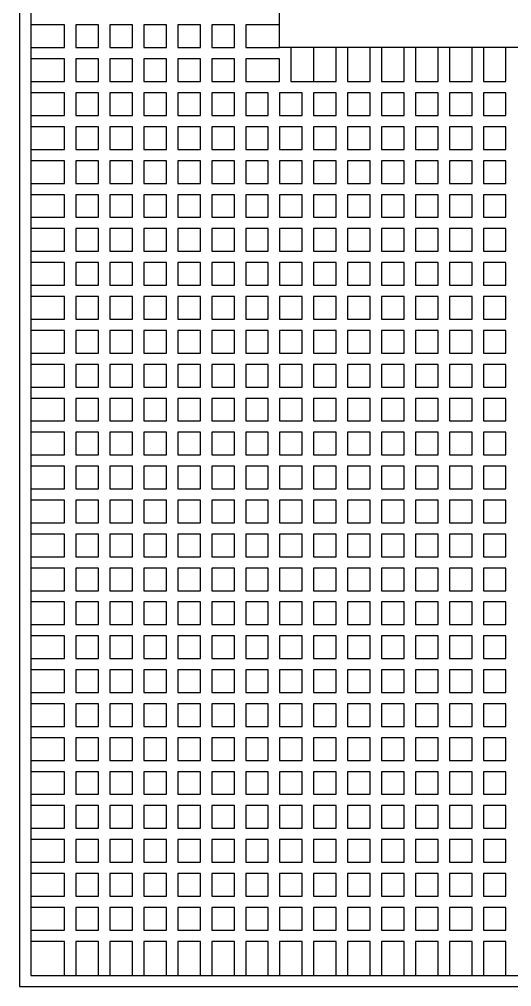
# Model space of a CAD drawing. Header units: millimetres. Extents: x 818 to 1306, y 1648 to 2013.
# Drawn here: x 956.14504 to 956.16679, y 1841.34772 to 1841.39047 of the extents above; entities that cross this region are included whole.
import ezdxf

# ---------------------------------------------------------------- set-up
doc = ezdxf.new("R2010")
doc.units = ezdxf.units.MM
for name, color, linetype in [('113_000', 3, 'Continuous'), ('114_000', 3, 'Continuous'), ('192_000', 3, 'Continuous')]:
    doc.layers.add(name, color=color, linetype=linetype)
doc.layers.add('尺寸线 DIM', color=3, linetype='Continuous', lineweight=15)

# ---------------------------------------------------------------- blocks, each defined once
blk = doc.blocks.new('NV3006A1N_PAD')
at = {"layer": '113_000'}
blk.add_lwpolyline([(-4.9405, 0.2965), (-4.9405, 0.237), (-5.0595, 0.237), (-5.0595, 0.248), (-5.02, 0.248), (-5.02, 0.2765), (-5.0485, 0.2765), (-5.0485, 0.248), (-5.0595, 0.248), (-5.0595, 0.2965), (-5.0485, 0.2965), (-5.0485, 0.278), (-5.0185, 0.278), (-5.0185, 0.248), (-4.9815, 0.248), (-4.9815, 0.278), (-4.9515, 0.278), (-4.9515, 0.2965), (-4.9405, 0.2965)], dxfattribs=at)
at = {"layer": '114_000'}
for points in [[(-4.9515, 0.278), (-4.9515, 0.279), (-4.95, 0.279), (-4.95, 0.278), (-4.9515, 0.278)], [(-4.9495, 0.278), (-4.9495, 0.279), (-4.9485, 0.279), (-4.9485, 0.278), (-4.9495, 0.278)], [(-4.948, 0.278), (-4.948, 0.279), (-4.947, 0.279), (-4.947, 0.278), (-4.948, 0.278)], [(-4.9465, 0.278), (-4.9465, 0.279), (-4.9455, 0.279), (-4.9455, 0.278), (-4.9465, 0.278)], [(-4.945, 0.278), (-4.945, 0.279), (-4.944, 0.279), (-4.944, 0.278), (-4.945, 0.278)], [(-4.9435, 0.278), (-4.9435, 0.279), (-4.9425, 0.279), (-4.9425, 0.278), (-4.9435, 0.278)], [(-4.942, 0.278), (-4.942, 0.279), (-4.9405, 0.279), (-4.9405, 0.278), (-4.942, 0.278)], [(-4.9615, 0.2765), (-4.9615, 0.278), (-4.9605, 0.278), (-4.9605, 0.2765), (-4.9615, 0.2765)], [(-4.96, 0.2765), (-4.96, 0.278), (-4.959, 0.278), (-4.959, 0.2765), (-4.96, 0.2765)], [(-4.9585, 0.2765), (-4.9585, 0.278), (-4.9575, 0.278), (-4.9575, 0.2765), (-4.9585, 0.2765)], [(-4.957, 0.2765), (-4.957, 0.278), (-4.956, 0.278), (-4.956, 0.2765), (-4.957, 0.2765)], [(-4.9555, 0.2765), (-4.9555, 0.278), (-4.9545, 0.278), (-4.9545, 0.2765), (-4.9555, 0.2765)], [(-4.954, 0.2765), (-4.954, 0.278), (-4.952, 0.278), (-4.952, 0.2765), (-4.954, 0.2765)], [(-4.954, 0.2765), (-4.954, 0.278), (-4.953, 0.278), (-4.953, 0.2765), (-4.954, 0.2765)], [(-4.9515, 0.2765), (-4.9515, 0.2775), (-4.95, 0.2775), (-4.95, 0.2765), (-4.9515, 0.2765)], [(-4.9495, 0.2765), (-4.9495, 0.2775), (-4.9485, 0.2775), (-4.9485, 0.2765), (-4.9495, 0.2765)], [(-4.948, 0.2765), (-4.948, 0.2775), (-4.947, 0.2775), (-4.947, 0.2765), (-4.948, 0.2765)], [(-4.9465, 0.2765), (-4.9465, 0.2775), (-4.9455, 0.2775), (-4.9455, 0.2765), (-4.9465, 0.2765)], [(-4.945, 0.2765), (-4.945, 0.2775), (-4.944, 0.2775), (-4.944, 0.2765), (-4.945, 0.2765)], [(-4.9435, 0.2765), (-4.9435, 0.2775), (-4.9425, 0.2775), (-4.9425, 0.2765), (-4.9435, 0.2765)], [(-4.942, 0.2765), (-4.942, 0.2775), (-4.9405, 0.2775), (-4.9405, 0.2765), (-4.942, 0.2765)], [(-4.9615, 0.275), (-4.9615, 0.276), (-4.9605, 0.276), (-4.9605, 0.275), (-4.9615, 0.275)], [(-4.96, 0.275), (-4.96, 0.276), (-4.959, 0.276), (-4.959, 0.275), (-4.96, 0.275)], [(-4.9585, 0.275), (-4.9585, 0.276), (-4.9575, 0.276), (-4.9575, 0.275), (-4.9585, 0.275)], [(-4.957, 0.275), (-4.957, 0.276), (-4.956, 0.276), (-4.956, 0.275), (-4.957, 0.275)], [(-4.9555, 0.275), (-4.9555, 0.276), (-4.9545, 0.276), (-4.9545, 0.275), (-4.9555, 0.275)], [(-4.954, 0.275), (-4.954, 0.276), (-4.953, 0.276), (-4.953, 0.275), (-4.954, 0.275)], [(-4.9525, 0.275), (-4.9525, 0.276), (-4.9515, 0.276), (-4.9515, 0.275), (-4.9525, 0.275)], [(-4.951, 0.275), (-4.951, 0.276), (-4.95, 0.276), (-4.95, 0.275), (-4.951, 0.275)], [(-4.9495, 0.275), (-4.9495, 0.276), (-4.9485, 0.276), (-4.9485, 0.275), (-4.9495, 0.275)], [(-4.948, 0.275), (-4.948, 0.276), (-4.947, 0.276), (-4.947, 0.275), (-4.948, 0.275)], [(-4.9465, 0.275), (-4.9465, 0.276), (-4.9455, 0.276), (-4.9455, 0.275), (-4.9465, 0.275)], [(-4.945, 0.275), (-4.945, 0.276), (-4.944, 0.276), (-4.944, 0.275), (-4.945, 0.275)], [(-4.9435, 0.275), (-4.9435, 0.276), (-4.9425, 0.276), (-4.9425, 0.275), (-4.9435, 0.275)], [(-4.942, 0.275), (-4.942, 0.276), (-4.9405, 0.276), (-4.9405, 0.275), (-4.942, 0.275)], [(-4.9615, 0.2735), (-4.9615, 0.2745), (-4.9605, 0.2745), (-4.9605, 0.2735), (-4.9615, 0.2735)], [(-4.96, 0.2735), (-4.96, 0.2745), (-4.959, 0.2745), (-4.959, 0.2735), (-4.96, 0.2735)], [(-4.9585, 0.2735), (-4.9585, 0.2745), (-4.9575, 0.2745), (-4.9575, 0.2735), (-4.9585, 0.2735)], [(-4.957, 0.2735), (-4.957, 0.2745), (-4.956, 0.2745), (-4.956, 0.2735), (-4.957, 0.2735)], [(-4.9555, 0.2735), (-4.9555, 0.2745), (-4.9545, 0.2745), (-4.9545, 0.2735), (-4.9555, 0.2735)], [(-4.954, 0.2735), (-4.954, 0.2745), (-4.953, 0.2745), (-4.953, 0.2735), (-4.954, 0.2735)], [(-4.9525, 0.2735), (-4.9525, 0.2745), (-4.9515, 0.2745), (-4.9515, 0.2735), (-4.9525, 0.2735)], [(-4.951, 0.2735), (-4.951, 0.2745), (-4.95, 0.2745), (-4.95, 0.2735), (-4.951, 0.2735)], [(-4.9495, 0.2735), (-4.9495, 0.2745), (-4.9485, 0.2745), (-4.9485, 0.2735), (-4.9495, 0.2735)], [(-4.948, 0.2735), (-4.948, 0.2745), (-4.947, 0.2745), (-4.947, 0.2735), (-4.948, 0.2735)], [(-4.9465, 0.2735), (-4.9465, 0.2745), (-4.9455, 0.2745), (-4.9455, 0.2735), (-4.9465, 0.2735)], [(-4.945, 0.2735), (-4.945, 0.2745), (-4.944, 0.2745), (-4.944, 0.2735), (-4.945, 0.2735)], [(-4.9435, 0.2735), (-4.9435, 0.2745), (-4.9425, 0.2745), (-4.9425, 0.2735), (-4.9435, 0.2735)], [(-4.942, 0.2735), (-4.942, 0.2745), (-4.9405, 0.2745), (-4.9405, 0.2735), (-4.942, 0.2735)], [(-4.9615, 0.272), (-4.9615, 0.273), (-4.9605, 0.273), (-4.9605, 0.272), (-4.9615, 0.272)], [(-4.96, 0.272), (-4.96, 0.273), (-4.959, 0.273), (-4.959, 0.272), (-4.96, 0.272)], [(-4.9585, 0.272), (-4.9585, 0.273), (-4.9575, 0.273), (-4.9575, 0.272), (-4.9585, 0.272)], [(-4.957, 0.272), (-4.957, 0.273), (-4.956, 0.273), (-4.956, 0.272), (-4.957, 0.272)], [(-4.9555, 0.272), (-4.9555, 0.273), (-4.9545, 0.273), (-4.9545, 0.272), (-4.9555, 0.272)], [(-4.954, 0.272), (-4.954, 0.273), (-4.953, 0.273), (-4.953, 0.272), (-4.954, 0.272)], [(-4.9525, 0.272), (-4.9525, 0.273), (-4.9515, 0.273), (-4.9515, 0.272), (-4.9525, 0.272)], [(-4.951, 0.272), (-4.951, 0.273), (-4.95, 0.273), (-4.95, 0.272), (-4.951, 0.272)], [(-4.9495, 0.272), (-4.9495, 0.273), (-4.9485, 0.273), (-4.9485, 0.272), (-4.9495, 0.272)], [(-4.948, 0.272), (-4.948, 0.273), (-4.947, 0.273), (-4.947, 0.272), (-4.948, 0.272)], [(-4.9465, 0.272), (-4.9465, 0.273), (-4.9455, 0.273), (-4.9455, 0.272), (-4.9465, 0.272)], [(-4.945, 0.272), (-4.945, 0.273), (-4.944, 0.273), (-4.944, 0.272), (-4.945, 0.272)], [(-4.9435, 0.272), (-4.9435, 0.273), (-4.9425, 0.273), (-4.9425, 0.272), (-4.9435, 0.272)], [(-4.942, 0.272), (-4.942, 0.273), (-4.9405, 0.273), (-4.9405, 0.272), (-4.942, 0.272)], [(-4.9615, 0.2705), (-4.9615, 0.2715), (-4.9605, 0.2715), (-4.9605, 0.2705), (-4.9615, 0.2705)], [(-4.96, 0.2705), (-4.96, 0.2715), (-4.959, 0.2715), (-4.959, 0.2705), (-4.96, 0.2705)], [(-4.9585, 0.2705), (-4.9585, 0.2715), (-4.9575, 0.2715), (-4.9575, 0.2705), (-4.9585, 0.2705)], [(-4.957, 0.2705), (-4.957, 0.2715), (-4.956, 0.2715), (-4.956, 0.2705), (-4.957, 0.2705)], [(-4.9555, 0.2705), (-4.9555, 0.2715), (-4.9545, 0.2715), (-4.9545, 0.2705), (-4.9555, 0.2705)], [(-4.954, 0.2705), (-4.954, 0.2715), (-4.953, 0.2715), (-4.953, 0.2705), (-4.954, 0.2705)], [(-4.9525, 0.2705), (-4.9525, 0.2715), (-4.9515, 0.2715), (-4.9515, 0.2705), (-4.9525, 0.2705)], [(-4.951, 0.2705), (-4.951, 0.2715), (-4.95, 0.2715), (-4.95, 0.2705), (-4.951, 0.2705)], [(-4.9495, 0.2705), (-4.9495, 0.2715), (-4.9485, 0.2715), (-4.9485, 0.2705), (-4.9495, 0.2705)], [(-4.948, 0.2705), (-4.948, 0.2715), (-4.947, 0.2715), (-4.947, 0.2705), (-4.948, 0.2705)], [(-4.9465, 0.2705), (-4.9465, 0.2715), (-4.9455, 0.2715), (-4.9455, 0.2705), (-4.9465, 0.2705)], [(-4.945, 0.2705), (-4.945, 0.2715), (-4.944, 0.2715), (-4.944, 0.2705), (-4.945, 0.2705)], [(-4.9435, 0.2705), (-4.9435, 0.2715), (-4.9425, 0.2715), (-4.9425, 0.2705), (-4.9435, 0.2705)], [(-4.942, 0.2705), (-4.942, 0.2715), (-4.9405, 0.2715), (-4.9405, 0.2705), (-4.942, 0.2705)], [(-4.9615, 0.269), (-4.9615, 0.27), (-4.9605, 0.27), (-4.9605, 0.269), (-4.9615, 0.269)], [(-4.96, 0.269), (-4.96, 0.27), (-4.959, 0.27), (-4.959, 0.269), (-4.96, 0.269)], [(-4.9585, 0.269), (-4.9585, 0.27), (-4.9575, 0.27), (-4.9575, 0.269), (-4.9585, 0.269)], [(-4.957, 0.269), (-4.957, 0.27), (-4.956, 0.27), (-4.956, 0.269), (-4.957, 0.269)], [(-4.9555, 0.269), (-4.9555, 0.27), (-4.9545, 0.27), (-4.9545, 0.269), (-4.9555, 0.269)], [(-4.954, 0.269), (-4.954, 0.27), (-4.953, 0.27), (-4.953, 0.269), (-4.954, 0.269)], [(-4.9525, 0.269), (-4.9525, 0.27), (-4.9515, 0.27), (-4.9515, 0.269), (-4.9525, 0.269)], [(-4.951, 0.269), (-4.951, 0.27), (-4.95, 0.27), (-4.95, 0.269), (-4.951, 0.269)], [(-4.9495, 0.269), (-4.9495, 0.27), (-4.9485, 0.27), (-4.9485, 0.269), (-4.9495, 0.269)], [(-4.948, 0.269), (-4.948, 0.27), (-4.947, 0.27), (-4.947, 0.269), (-4.948, 0.269)], [(-4.9465, 0.269), (-4.9465, 0.27), (-4.9455, 0.27), (-4.9455, 0.269), (-4.9465, 0.269)], [(-4.945, 0.269), (-4.945, 0.27), (-4.944, 0.27), (-4.944, 0.269), (-4.945, 0.269)], [(-4.9435, 0.269), (-4.9435, 0.27), (-4.9425, 0.27), (-4.9425, 0.269), (-4.9435, 0.269)], [(-4.942, 0.269), (-4.942, 0.27), (-4.9405, 0.27), (-4.9405, 0.269), (-4.942, 0.269)], [(-4.9615, 0.2675), (-4.9615, 0.2685), (-4.9605, 0.2685), (-4.9605, 0.2675), (-4.9615, 0.2675)], [(-4.96, 0.2675), (-4.96, 0.2685), (-4.959, 0.2685), (-4.959, 0.2675), (-4.96, 0.2675)], [(-4.9585, 0.2675), (-4.9585, 0.2685), (-4.9575, 0.2685), (-4.9575, 0.2675), (-4.9585, 0.2675)], [(-4.957, 0.2675), (-4.957, 0.2685), (-4.956, 0.2685), (-4.956, 0.2675), (-4.957, 0.2675)], [(-4.9555, 0.2675), (-4.9555, 0.2685), (-4.9545, 0.2685), (-4.9545, 0.2675), (-4.9555, 0.2675)], [(-4.954, 0.2675), (-4.954, 0.2685), (-4.953, 0.2685), (-4.953, 0.2675), (-4.954, 0.2675)], [(-4.9525, 0.2675), (-4.9525, 0.2685), (-4.9515, 0.2685), (-4.9515, 0.2675), (-4.9525, 0.2675)], [(-4.951, 0.2675), (-4.951, 0.2685), (-4.95, 0.2685), (-4.95, 0.2675), (-4.951, 0.2675)], [(-4.9495, 0.2675), (-4.9495, 0.2685), (-4.9485, 0.2685), (-4.9485, 0.2675), (-4.9495, 0.2675)], [(-4.948, 0.2675), (-4.948, 0.2685), (-4.947, 0.2685), (-4.947, 0.2675), (-4.948, 0.2675)], [(-4.9465, 0.2675), (-4.9465, 0.2685), (-4.9455, 0.2685), (-4.9455, 0.2675), (-4.9465, 0.2675)], [(-4.945, 0.2675), (-4.945, 0.2685), (-4.944, 0.2685), (-4.944, 0.2675), (-4.945, 0.2675)], [(-4.9435, 0.2675), (-4.9435, 0.2685), (-4.9425, 0.2685), (-4.9425, 0.2675), (-4.9435, 0.2675)], [(-4.942, 0.2675), (-4.942, 0.2685), (-4.9405, 0.2685), (-4.9405, 0.2675), (-4.942, 0.2675)], [(-4.9615, 0.266), (-4.9615, 0.267), (-4.9605, 0.267), (-4.9605, 0.266), (-4.9615, 0.266)], [(-4.96, 0.266), (-4.96, 0.267), (-4.959, 0.267), (-4.959, 0.266), (-4.96, 0.266)], [(-4.9585, 0.266), (-4.9585, 0.267), (-4.9575, 0.267), (-4.9575, 0.266), (-4.9585, 0.266)], [(-4.957, 0.266), (-4.957, 0.267), (-4.956, 0.267), (-4.956, 0.266), (-4.957, 0.266)], [(-4.9555, 0.266), (-4.9555, 0.267), (-4.9545, 0.267), (-4.9545, 0.266), (-4.9555, 0.266)], [(-4.954, 0.266), (-4.954, 0.267), (-4.953, 0.267), (-4.953, 0.266), (-4.954, 0.266)], [(-4.9525, 0.266), (-4.9525, 0.267), (-4.9515, 0.267), (-4.9515, 0.266), (-4.9525, 0.266)], [(-4.951, 0.266), (-4.951, 0.267), (-4.95, 0.267), (-4.95, 0.266), (-4.951, 0.266)], [(-4.9495, 0.266), (-4.9495, 0.267), (-4.9485, 0.267), (-4.9485, 0.266), (-4.9495, 0.266)], [(-4.948, 0.266), (-4.948, 0.267), (-4.947, 0.267), (-4.947, 0.266), (-4.948, 0.266)], [(-4.9465, 0.266), (-4.9465, 0.267), (-4.9455, 0.267), (-4.9455, 0.266), (-4.9465, 0.266)], [(-4.945, 0.266), (-4.945, 0.267), (-4.944, 0.267), (-4.944, 0.266), (-4.945, 0.266)], [(-4.9435, 0.266), (-4.9435, 0.267), (-4.9425, 0.267), (-4.9425, 0.266), (-4.9435, 0.266)], [(-4.942, 0.266), (-4.942, 0.267), (-4.9405, 0.267), (-4.9405, 0.266), (-4.942, 0.266)], [(-4.9615, 0.2645), (-4.9615, 0.2655), (-4.9605, 0.2655), (-4.9605, 0.2645), (-4.9615, 0.2645)], [(-4.96, 0.2645), (-4.96, 0.2655), (-4.959, 0.2655), (-4.959, 0.2645), (-4.96, 0.2645)], [(-4.9585, 0.2645), (-4.9585, 0.2655), (-4.9575, 0.2655), (-4.9575, 0.2645), (-4.9585, 0.2645)], [(-4.957, 0.2645), (-4.957, 0.2655), (-4.956, 0.2655), (-4.956, 0.2645), (-4.957, 0.2645)], [(-4.9555, 0.2645), (-4.9555, 0.2655), (-4.9545, 0.2655), (-4.9545, 0.2645), (-4.9555, 0.2645)], [(-4.954, 0.2645), (-4.954, 0.2655), (-4.953, 0.2655), (-4.953, 0.2645), (-4.954, 0.2645)], [(-4.9525, 0.2645), (-4.9525, 0.2655), (-4.9515, 0.2655), (-4.9515, 0.2645), (-4.9525, 0.2645)], [(-4.951, 0.2645), (-4.951, 0.2655), (-4.95, 0.2655), (-4.95, 0.2645), (-4.951, 0.2645)], [(-4.9495, 0.2645), (-4.9495, 0.2655), (-4.9485, 0.2655), (-4.9485, 0.2645), (-4.9495, 0.2645)], [(-4.948, 0.2645), (-4.948, 0.2655), (-4.947, 0.2655), (-4.947, 0.2645), (-4.948, 0.2645)], [(-4.9465, 0.2645), (-4.9465, 0.2655), (-4.9455, 0.2655), (-4.9455, 0.2645), (-4.9465, 0.2645)], [(-4.945, 0.2645), (-4.945, 0.2655), (-4.944, 0.2655), (-4.944, 0.2645), (-4.945, 0.2645)], [(-4.9435, 0.2645), (-4.9435, 0.2655), (-4.9425, 0.2655), (-4.9425, 0.2645), (-4.9435, 0.2645)], [(-4.942, 0.2645), (-4.942, 0.2655), (-4.9405, 0.2655), (-4.9405, 0.2645), (-4.942, 0.2645)], [(-4.9615, 0.263), (-4.9615, 0.264), (-4.9605, 0.264), (-4.9605, 0.263), (-4.9615, 0.263)], [(-4.96, 0.263), (-4.96, 0.264), (-4.959, 0.264), (-4.959, 0.263), (-4.96, 0.263)], [(-4.9585, 0.263), (-4.9585, 0.264), (-4.9575, 0.264), (-4.9575, 0.263), (-4.9585, 0.263)], [(-4.957, 0.263), (-4.957, 0.264), (-4.956, 0.264), (-4.956, 0.263), (-4.957, 0.263)], [(-4.9555, 0.263), (-4.9555, 0.264), (-4.9545, 0.264), (-4.9545, 0.263), (-4.9555, 0.263)], [(-4.954, 0.263), (-4.954, 0.264), (-4.953, 0.264), (-4.953, 0.263), (-4.954, 0.263)], [(-4.9525, 0.263), (-4.9525, 0.264), (-4.9515, 0.264), (-4.9515, 0.263), (-4.9525, 0.263)], [(-4.951, 0.263), (-4.951, 0.264), (-4.95, 0.264), (-4.95, 0.263), (-4.951, 0.263)], [(-4.9495, 0.263), (-4.9495, 0.264), (-4.9485, 0.264), (-4.9485, 0.263), (-4.9495, 0.263)], [(-4.948, 0.263), (-4.948, 0.264), (-4.947, 0.264), (-4.947, 0.263), (-4.948, 0.263)], [(-4.9465, 0.263), (-4.9465, 0.264), (-4.9455, 0.264), (-4.9455, 0.263), (-4.9465, 0.263)], [(-4.945, 0.263), (-4.945, 0.264), (-4.944, 0.264), (-4.944, 0.263), (-4.945, 0.263)], [(-4.9435, 0.263), (-4.9435, 0.264), (-4.9425, 0.264), (-4.9425, 0.263), (-4.9435, 0.263)], [(-4.942, 0.263), (-4.942, 0.264), (-4.9405, 0.264), (-4.9405, 0.263), (-4.942, 0.263)], [(-4.9615, 0.2615), (-4.9615, 0.2625), (-4.9605, 0.2625), (-4.9605, 0.2615), (-4.9615, 0.2615)], [(-4.96, 0.2615), (-4.96, 0.2625), (-4.959, 0.2625), (-4.959, 0.2615), (-4.96, 0.2615)], [(-4.9585, 0.2615), (-4.9585, 0.2625), (-4.9575, 0.2625), (-4.9575, 0.2615), (-4.9585, 0.2615)], [(-4.957, 0.2615), (-4.957, 0.2625), (-4.956, 0.2625), (-4.956, 0.2615), (-4.957, 0.2615)], [(-4.9555, 0.2615), (-4.9555, 0.2625), (-4.9545, 0.2625), (-4.9545, 0.2615), (-4.9555, 0.2615)], [(-4.954, 0.2615), (-4.954, 0.2625), (-4.953, 0.2625), (-4.953, 0.2615), (-4.954, 0.2615)], [(-4.9525, 0.2615), (-4.9525, 0.2625), (-4.9515, 0.2625), (-4.9515, 0.2615), (-4.9525, 0.2615)], [(-4.951, 0.2615), (-4.951, 0.2625), (-4.95, 0.2625), (-4.95, 0.2615), (-4.951, 0.2615)], [(-4.9495, 0.2615), (-4.9495, 0.2625), (-4.9485, 0.2625), (-4.9485, 0.2615), (-4.9495, 0.2615)], [(-4.948, 0.2615), (-4.948, 0.2625), (-4.947, 0.2625), (-4.947, 0.2615), (-4.948, 0.2615)], [(-4.9465, 0.2615), (-4.9465, 0.2625), (-4.9455, 0.2625), (-4.9455, 0.2615), (-4.9465, 0.2615)], [(-4.945, 0.2615), (-4.945, 0.2625), (-4.944, 0.2625), (-4.944, 0.2615), (-4.945, 0.2615)], [(-4.9435, 0.2615), (-4.9435, 0.2625), (-4.9425, 0.2625), (-4.9425, 0.2615), (-4.9435, 0.2615)], [(-4.942, 0.2615), (-4.942, 0.2625), (-4.9405, 0.2625), (-4.9405, 0.2615), (-4.942, 0.2615)], [(-4.9615, 0.26), (-4.9615, 0.261), (-4.9605, 0.261), (-4.9605, 0.26), (-4.9615, 0.26)], [(-4.96, 0.26), (-4.96, 0.261), (-4.959, 0.261), (-4.959, 0.26), (-4.96, 0.26)], [(-4.9585, 0.26), (-4.9585, 0.261), (-4.9575, 0.261), (-4.9575, 0.26), (-4.9585, 0.26)], [(-4.957, 0.26), (-4.957, 0.261), (-4.956, 0.261), (-4.956, 0.26), (-4.957, 0.26)], [(-4.9555, 0.26), (-4.9555, 0.261), (-4.9545, 0.261), (-4.9545, 0.26), (-4.9555, 0.26)], [(-4.954, 0.26), (-4.954, 0.261), (-4.953, 0.261), (-4.953, 0.26), (-4.954, 0.26)], [(-4.9525, 0.26), (-4.9525, 0.261), (-4.9515, 0.261), (-4.9515, 0.26), (-4.9525, 0.26)], [(-4.951, 0.26), (-4.951, 0.261), (-4.95, 0.261), (-4.95, 0.26), (-4.951, 0.26)], [(-4.9495, 0.26), (-4.9495, 0.261), (-4.9485, 0.261), (-4.9485, 0.26), (-4.9495, 0.26)], [(-4.948, 0.26), (-4.948, 0.261), (-4.947, 0.261), (-4.947, 0.26), (-4.948, 0.26)], [(-4.9465, 0.26), (-4.9465, 0.261), (-4.9455, 0.261), (-4.9455, 0.26), (-4.9465, 0.26)], [(-4.945, 0.26), (-4.945, 0.261), (-4.944, 0.261), (-4.944, 0.26), (-4.945, 0.26)], [(-4.9435, 0.26), (-4.9435, 0.261), (-4.9425, 0.261), (-4.9425, 0.26), (-4.9435, 0.26)], [(-4.942, 0.26), (-4.942, 0.261), (-4.9405, 0.261), (-4.9405, 0.26), (-4.942, 0.26)], [(-4.9615, 0.2585), (-4.9615, 0.2595), (-4.9605, 0.2595), (-4.9605, 0.2585), (-4.9615, 0.2585)], [(-4.96, 0.2585), (-4.96, 0.2595), (-4.959, 0.2595), (-4.959, 0.2585), (-4.96, 0.2585)], [(-4.9585, 0.2585), (-4.9585, 0.2595), (-4.9575, 0.2595), (-4.9575, 0.2585), (-4.9585, 0.2585)], [(-4.957, 0.2585), (-4.957, 0.2595), (-4.956, 0.2595), (-4.956, 0.2585), (-4.957, 0.2585)], [(-4.9555, 0.2585), (-4.9555, 0.2595), (-4.9545, 0.2595), (-4.9545, 0.2585), (-4.9555, 0.2585)], [(-4.954, 0.2585), (-4.954, 0.2595), (-4.953, 0.2595), (-4.953, 0.2585), (-4.954, 0.2585)], [(-4.9525, 0.2585), (-4.9525, 0.2595), (-4.9515, 0.2595), (-4.9515, 0.2585), (-4.9525, 0.2585)], [(-4.951, 0.2585), (-4.951, 0.2595), (-4.95, 0.2595), (-4.95, 0.2585), (-4.951, 0.2585)], [(-4.9495, 0.2585), (-4.9495, 0.2595), (-4.9485, 0.2595), (-4.9485, 0.2585), (-4.9495, 0.2585)], [(-4.948, 0.2585), (-4.948, 0.2595), (-4.947, 0.2595), (-4.947, 0.2585), (-4.948, 0.2585)], [(-4.9465, 0.2585), (-4.9465, 0.2595), (-4.9455, 0.2595), (-4.9455, 0.2585), (-4.9465, 0.2585)], [(-4.945, 0.2585), (-4.945, 0.2595), (-4.944, 0.2595), (-4.944, 0.2585), (-4.945, 0.2585)], [(-4.9435, 0.2585), (-4.9435, 0.2595), (-4.9425, 0.2595), (-4.9425, 0.2585), (-4.9435, 0.2585)], [(-4.942, 0.2585), (-4.942, 0.2595), (-4.9405, 0.2595), (-4.9405, 0.2585), (-4.942, 0.2585)], [(-4.9615, 0.257), (-4.9615, 0.258), (-4.9605, 0.258), (-4.9605, 0.257), (-4.9615, 0.257)], [(-4.96, 0.257), (-4.96, 0.258), (-4.959, 0.258), (-4.959, 0.257), (-4.96, 0.257)], [(-4.9585, 0.257), (-4.9585, 0.258), (-4.9575, 0.258), (-4.9575, 0.257), (-4.9585, 0.257)], [(-4.957, 0.257), (-4.957, 0.258), (-4.956, 0.258), (-4.956, 0.257), (-4.957, 0.257)], [(-4.9555, 0.257), (-4.9555, 0.258), (-4.9545, 0.258), (-4.9545, 0.257), (-4.9555, 0.257)], [(-4.954, 0.257), (-4.954, 0.258), (-4.953, 0.258), (-4.953, 0.257), (-4.954, 0.257)], [(-4.9525, 0.257), (-4.9525, 0.258), (-4.9515, 0.258), (-4.9515, 0.257), (-4.9525, 0.257)], [(-4.951, 0.257), (-4.951, 0.258), (-4.95, 0.258), (-4.95, 0.257), (-4.951, 0.257)], [(-4.9495, 0.257), (-4.9495, 0.258), (-4.9485, 0.258), (-4.9485, 0.257), (-4.9495, 0.257)], [(-4.948, 0.257), (-4.948, 0.258), (-4.947, 0.258), (-4.947, 0.257), (-4.948, 0.257)], [(-4.9465, 0.257), (-4.9465, 0.258), (-4.9455, 0.258), (-4.9455, 0.257), (-4.9465, 0.257)], [(-4.945, 0.257), (-4.945, 0.258), (-4.944, 0.258), (-4.944, 0.257), (-4.945, 0.257)], [(-4.9435, 0.257), (-4.9435, 0.258), (-4.9425, 0.258), (-4.9425, 0.257), (-4.9435, 0.257)], [(-4.942, 0.257), (-4.942, 0.258), (-4.9405, 0.258), (-4.9405, 0.257), (-4.942, 0.257)], [(-4.9615, 0.2555), (-4.9615, 0.2565), (-4.9605, 0.2565), (-4.9605, 0.2555), (-4.9615, 0.2555)], [(-4.96, 0.2555), (-4.96, 0.2565), (-4.959, 0.2565), (-4.959, 0.2555), (-4.96, 0.2555)], [(-4.9585, 0.2555), (-4.9585, 0.2565), (-4.9575, 0.2565), (-4.9575, 0.2555), (-4.9585, 0.2555)], [(-4.957, 0.2555), (-4.957, 0.2565), (-4.956, 0.2565), (-4.956, 0.2555), (-4.957, 0.2555)], [(-4.9555, 0.2555), (-4.9555, 0.2565), (-4.9545, 0.2565), (-4.9545, 0.2555), (-4.9555, 0.2555)], [(-4.954, 0.2555), (-4.954, 0.2565), (-4.953, 0.2565), (-4.953, 0.2555), (-4.954, 0.2555)], [(-4.9525, 0.2555), (-4.9525, 0.2565), (-4.9515, 0.2565), (-4.9515, 0.2555), (-4.9525, 0.2555)], [(-4.951, 0.2555), (-4.951, 0.2565), (-4.95, 0.2565), (-4.95, 0.2555), (-4.951, 0.2555)], [(-4.9495, 0.2555), (-4.9495, 0.2565), (-4.9485, 0.2565), (-4.9485, 0.2555), (-4.9495, 0.2555)], [(-4.948, 0.2555), (-4.948, 0.2565), (-4.947, 0.2565), (-4.947, 0.2555), (-4.948, 0.2555)], [(-4.9465, 0.2555), (-4.9465, 0.2565), (-4.9455, 0.2565), (-4.9455, 0.2555), (-4.9465, 0.2555)], [(-4.945, 0.2555), (-4.945, 0.2565), (-4.944, 0.2565), (-4.944, 0.2555), (-4.945, 0.2555)], [(-4.9435, 0.2555), (-4.9435, 0.2565), (-4.9425, 0.2565), (-4.9425, 0.2555), (-4.9435, 0.2555)], [(-4.942, 0.2555), (-4.942, 0.2565), (-4.9405, 0.2565), (-4.9405, 0.2555), (-4.942, 0.2555)], [(-4.9615, 0.254), (-4.9615, 0.255), (-4.9605, 0.255), (-4.9605, 0.254), (-4.9615, 0.254)], [(-4.96, 0.254), (-4.96, 0.255), (-4.959, 0.255), (-4.959, 0.254), (-4.96, 0.254)], [(-4.9585, 0.254), (-4.9585, 0.255), (-4.9575, 0.255), (-4.9575, 0.254), (-4.9585, 0.254)], [(-4.957, 0.254), (-4.957, 0.255), (-4.956, 0.255), (-4.956, 0.254), (-4.957, 0.254)], [(-4.9555, 0.254), (-4.9555, 0.255), (-4.9545, 0.255), (-4.9545, 0.254), (-4.9555, 0.254)], [(-4.954, 0.254), (-4.954, 0.255), (-4.953, 0.255), (-4.953, 0.254), (-4.954, 0.254)], [(-4.9525, 0.254), (-4.9525, 0.255), (-4.9515, 0.255), (-4.9515, 0.254), (-4.9525, 0.254)], [(-4.951, 0.254), (-4.951, 0.255), (-4.95, 0.255), (-4.95, 0.254), (-4.951, 0.254)], [(-4.9495, 0.254), (-4.9495, 0.255), (-4.9485, 0.255), (-4.9485, 0.254), (-4.9495, 0.254)], [(-4.948, 0.254), (-4.948, 0.255), (-4.947, 0.255), (-4.947, 0.254), (-4.948, 0.254)], [(-4.9465, 0.254), (-4.9465, 0.255), (-4.9455, 0.255), (-4.9455, 0.254), (-4.9465, 0.254)], [(-4.945, 0.254), (-4.945, 0.255), (-4.944, 0.255), (-4.944, 0.254), (-4.945, 0.254)], [(-4.9435, 0.254), (-4.9435, 0.255), (-4.9425, 0.255), (-4.9425, 0.254), (-4.9435, 0.254)], [(-4.942, 0.254), (-4.942, 0.255), (-4.9405, 0.255), (-4.9405, 0.254), (-4.942, 0.254)], [(-4.9615, 0.2525), (-4.9615, 0.2535), (-4.9605, 0.2535), (-4.9605, 0.2525), (-4.9615, 0.2525)], [(-4.96, 0.2525), (-4.96, 0.2535), (-4.959, 0.2535), (-4.959, 0.2525), (-4.96, 0.2525)], [(-4.9585, 0.2525), (-4.9585, 0.2535), (-4.9575, 0.2535), (-4.9575, 0.2525), (-4.9585, 0.2525)], [(-4.957, 0.2525), (-4.957, 0.2535), (-4.956, 0.2535), (-4.956, 0.2525), (-4.957, 0.2525)], [(-4.9555, 0.2525), (-4.9555, 0.2535), (-4.9545, 0.2535), (-4.9545, 0.2525), (-4.9555, 0.2525)], [(-4.954, 0.2525), (-4.954, 0.2535), (-4.953, 0.2535), (-4.953, 0.2525), (-4.954, 0.2525)], [(-4.9525, 0.2525), (-4.9525, 0.2535), (-4.9515, 0.2535), (-4.9515, 0.2525), (-4.9525, 0.2525)], [(-4.951, 0.2525), (-4.951, 0.2535), (-4.95, 0.2535), (-4.95, 0.2525), (-4.951, 0.2525)], [(-4.9495, 0.2525), (-4.9495, 0.2535), (-4.9485, 0.2535), (-4.9485, 0.2525), (-4.9495, 0.2525)], [(-4.948, 0.2525), (-4.948, 0.2535), (-4.947, 0.2535), (-4.947, 0.2525), (-4.948, 0.2525)], [(-4.9465, 0.2525), (-4.9465, 0.2535), (-4.9455, 0.2535), (-4.9455, 0.2525), (-4.9465, 0.2525)], [(-4.945, 0.2525), (-4.945, 0.2535), (-4.944, 0.2535), (-4.944, 0.2525), (-4.945, 0.2525)], [(-4.9435, 0.2525), (-4.9435, 0.2535), (-4.9425, 0.2535), (-4.9425, 0.2525), (-4.9435, 0.2525)], [(-4.942, 0.2525), (-4.942, 0.2535), (-4.9405, 0.2535), (-4.9405, 0.2525), (-4.942, 0.2525)], [(-4.9615, 0.251), (-4.9615, 0.252), (-4.9605, 0.252), (-4.9605, 0.251), (-4.9615, 0.251)], [(-4.96, 0.251), (-4.96, 0.252), (-4.959, 0.252), (-4.959, 0.251), (-4.96, 0.251)], [(-4.9585, 0.251), (-4.9585, 0.252), (-4.9575, 0.252), (-4.9575, 0.251), (-4.9585, 0.251)], [(-4.957, 0.251), (-4.957, 0.252), (-4.956, 0.252), (-4.956, 0.251), (-4.957, 0.251)], [(-4.9555, 0.251), (-4.9555, 0.252), (-4.9545, 0.252), (-4.9545, 0.251), (-4.9555, 0.251)], [(-4.954, 0.251), (-4.954, 0.252), (-4.953, 0.252), (-4.953, 0.251), (-4.954, 0.251)], [(-4.9525, 0.251), (-4.9525, 0.252), (-4.9515, 0.252), (-4.9515, 0.251), (-4.9525, 0.251)], [(-4.951, 0.251), (-4.951, 0.252), (-4.95, 0.252), (-4.95, 0.251), (-4.951, 0.251)], [(-4.9495, 0.251), (-4.9495, 0.252), (-4.9485, 0.252), (-4.9485, 0.251), (-4.9495, 0.251)], [(-4.948, 0.251), (-4.948, 0.252), (-4.947, 0.252), (-4.947, 0.251), (-4.948, 0.251)], [(-4.9465, 0.251), (-4.9465, 0.252), (-4.9455, 0.252), (-4.9455, 0.251), (-4.9465, 0.251)], [(-4.945, 0.251), (-4.945, 0.252), (-4.944, 0.252), (-4.944, 0.251), (-4.945, 0.251)], [(-4.9435, 0.251), (-4.9435, 0.252), (-4.9425, 0.252), (-4.9425, 0.251), (-4.9435, 0.251)], [(-4.942, 0.251), (-4.942, 0.252), (-4.9405, 0.252), (-4.9405, 0.251), (-4.942, 0.251)], [(-4.9615, 0.2495), (-4.9615, 0.2505), (-4.9605, 0.2505), (-4.9605, 0.2495), (-4.9615, 0.2495)], [(-4.96, 0.2495), (-4.96, 0.2505), (-4.959, 0.2505), (-4.959, 0.2495), (-4.96, 0.2495)], [(-4.9585, 0.2495), (-4.9585, 0.2505), (-4.9575, 0.2505), (-4.9575, 0.2495), (-4.9585, 0.2495)], [(-4.957, 0.2495), (-4.957, 0.2505), (-4.956, 0.2505), (-4.956, 0.2495), (-4.957, 0.2495)], [(-4.9555, 0.2495), (-4.9555, 0.2505), (-4.9545, 0.2505), (-4.9545, 0.2495), (-4.9555, 0.2495)], [(-4.954, 0.2495), (-4.954, 0.2505), (-4.953, 0.2505), (-4.953, 0.2495), (-4.954, 0.2495)], [(-4.9525, 0.2495), (-4.9525, 0.2505), (-4.9515, 0.2505), (-4.9515, 0.2495), (-4.9525, 0.2495)], [(-4.951, 0.2495), (-4.951, 0.2505), (-4.95, 0.2505), (-4.95, 0.2495), (-4.951, 0.2495)], [(-4.9495, 0.2495), (-4.9495, 0.2505), (-4.9485, 0.2505), (-4.9485, 0.2495), (-4.9495, 0.2495)], [(-4.948, 0.2495), (-4.948, 0.2505), (-4.947, 0.2505), (-4.947, 0.2495), (-4.948, 0.2495)], [(-4.9465, 0.2495), (-4.9465, 0.2505), (-4.9455, 0.2505), (-4.9455, 0.2495), (-4.9465, 0.2495)], [(-4.945, 0.2495), (-4.945, 0.2505), (-4.944, 0.2505), (-4.944, 0.2495), (-4.945, 0.2495)], [(-4.9435, 0.2495), (-4.9435, 0.2505), (-4.9425, 0.2505), (-4.9425, 0.2495), (-4.9435, 0.2495)], [(-4.942, 0.2495), (-4.942, 0.2505), (-4.9405, 0.2505), (-4.9405, 0.2495), (-4.942, 0.2495)], [(-4.9615, 0.248), (-4.9615, 0.249), (-4.9605, 0.249), (-4.9605, 0.248), (-4.9615, 0.248)], [(-4.96, 0.248), (-4.96, 0.249), (-4.959, 0.249), (-4.959, 0.248), (-4.96, 0.248)], [(-4.9585, 0.248), (-4.9585, 0.249), (-4.9575, 0.249), (-4.9575, 0.248), (-4.9585, 0.248)], [(-4.957, 0.248), (-4.957, 0.249), (-4.956, 0.249), (-4.956, 0.248), (-4.957, 0.248)], [(-4.9555, 0.248), (-4.9555, 0.249), (-4.9545, 0.249), (-4.9545, 0.248), (-4.9555, 0.248)], [(-4.954, 0.248), (-4.954, 0.249), (-4.953, 0.249), (-4.953, 0.248), (-4.954, 0.248)], [(-4.9525, 0.248), (-4.9525, 0.249), (-4.9515, 0.249), (-4.9515, 0.248), (-4.9525, 0.248)], [(-4.951, 0.248), (-4.951, 0.249), (-4.95, 0.249), (-4.95, 0.248), (-4.951, 0.248)], [(-4.9495, 0.248), (-4.9495, 0.249), (-4.9485, 0.249), (-4.9485, 0.248), (-4.9495, 0.248)], [(-4.948, 0.248), (-4.948, 0.249), (-4.947, 0.249), (-4.947, 0.248), (-4.948, 0.248)], [(-4.9465, 0.248), (-4.9465, 0.249), (-4.9455, 0.249), (-4.9455, 0.248), (-4.9465, 0.248)], [(-4.945, 0.248), (-4.945, 0.249), (-4.944, 0.249), (-4.944, 0.248), (-4.945, 0.248)], [(-4.9435, 0.248), (-4.9435, 0.249), (-4.9425, 0.249), (-4.9425, 0.248), (-4.9435, 0.248)], [(-4.942, 0.248), (-4.942, 0.249), (-4.9405, 0.249), (-4.9405, 0.248), (-4.942, 0.248)], [(-4.9615, 0.2465), (-4.9615, 0.2475), (-4.9605, 0.2475), (-4.9605, 0.2465), (-4.9615, 0.2465)], [(-4.96, 0.2465), (-4.96, 0.2475), (-4.959, 0.2475), (-4.959, 0.2465), (-4.96, 0.2465)], [(-4.9585, 0.2465), (-4.9585, 0.2475), (-4.9575, 0.2475), (-4.9575, 0.2465), (-4.9585, 0.2465)], [(-4.957, 0.2465), (-4.957, 0.2475), (-4.956, 0.2475), (-4.956, 0.2465), (-4.957, 0.2465)], [(-4.9555, 0.2465), (-4.9555, 0.2475), (-4.9545, 0.2475), (-4.9545, 0.2465), (-4.9555, 0.2465)], [(-4.954, 0.2465), (-4.954, 0.2475), (-4.953, 0.2475), (-4.953, 0.2465), (-4.954, 0.2465)], [(-4.9525, 0.2465), (-4.9525, 0.2475), (-4.9515, 0.2475), (-4.9515, 0.2465), (-4.9525, 0.2465)], [(-4.951, 0.2465), (-4.951, 0.2475), (-4.95, 0.2475), (-4.95, 0.2465), (-4.951, 0.2465)], [(-4.9495, 0.2465), (-4.9495, 0.2475), (-4.9485, 0.2475), (-4.9485, 0.2465), (-4.9495, 0.2465)], [(-4.948, 0.2465), (-4.948, 0.2475), (-4.947, 0.2475), (-4.947, 0.2465), (-4.948, 0.2465)], [(-4.9465, 0.2465), (-4.9465, 0.2475), (-4.9455, 0.2475), (-4.9455, 0.2465), (-4.9465, 0.2465)], [(-4.945, 0.2465), (-4.945, 0.2475), (-4.944, 0.2475), (-4.944, 0.2465), (-4.945, 0.2465)], [(-4.9435, 0.2465), (-4.9435, 0.2475), (-4.9425, 0.2475), (-4.9425, 0.2465), (-4.9435, 0.2465)], [(-4.942, 0.2465), (-4.942, 0.2475), (-4.9405, 0.2475), (-4.9405, 0.2465), (-4.942, 0.2465)], [(-4.9615, 0.245), (-4.9615, 0.246), (-4.9605, 0.246), (-4.9605, 0.245), (-4.9615, 0.245)], [(-4.96, 0.245), (-4.96, 0.246), (-4.959, 0.246), (-4.959, 0.245), (-4.96, 0.245)], [(-4.9585, 0.245), (-4.9585, 0.246), (-4.9575, 0.246), (-4.9575, 0.245), (-4.9585, 0.245)], [(-4.957, 0.245), (-4.957, 0.246), (-4.956, 0.246), (-4.956, 0.245), (-4.957, 0.245)], [(-4.9555, 0.245), (-4.9555, 0.246), (-4.9545, 0.246), (-4.9545, 0.245), (-4.9555, 0.245)], [(-4.954, 0.245), (-4.954, 0.246), (-4.953, 0.246), (-4.953, 0.245), (-4.954, 0.245)], [(-4.9525, 0.245), (-4.9525, 0.246), (-4.9515, 0.246), (-4.9515, 0.245), (-4.9525, 0.245)], [(-4.951, 0.245), (-4.951, 0.246), (-4.95, 0.246), (-4.95, 0.245), (-4.951, 0.245)], [(-4.9495, 0.245), (-4.9495, 0.246), (-4.9485, 0.246), (-4.9485, 0.245), (-4.9495, 0.245)], [(-4.948, 0.245), (-4.948, 0.246), (-4.947, 0.246), (-4.947, 0.245), (-4.948, 0.245)], [(-4.9465, 0.245), (-4.9465, 0.246), (-4.9455, 0.246), (-4.9455, 0.245), (-4.9465, 0.245)], [(-4.945, 0.245), (-4.945, 0.246), (-4.944, 0.246), (-4.944, 0.245), (-4.945, 0.245)], [(-4.9435, 0.245), (-4.9435, 0.246), (-4.9425, 0.246), (-4.9425, 0.245), (-4.9435, 0.245)], [(-4.942, 0.245), (-4.942, 0.246), (-4.9405, 0.246), (-4.9405, 0.245), (-4.942, 0.245)], [(-4.9615, 0.2435), (-4.9615, 0.2445), (-4.9605, 0.2445), (-4.9605, 0.2435), (-4.9615, 0.2435)], [(-4.96, 0.2435), (-4.96, 0.2445), (-4.959, 0.2445), (-4.959, 0.2435), (-4.96, 0.2435)], [(-4.9585, 0.2435), (-4.9585, 0.2445), (-4.9575, 0.2445), (-4.9575, 0.2435), (-4.9585, 0.2435)], [(-4.957, 0.2435), (-4.957, 0.2445), (-4.956, 0.2445), (-4.956, 0.2435), (-4.957, 0.2435)], [(-4.9555, 0.2435), (-4.9555, 0.2445), (-4.9545, 0.2445), (-4.9545, 0.2435), (-4.9555, 0.2435)], [(-4.954, 0.2435), (-4.954, 0.2445), (-4.953, 0.2445), (-4.953, 0.2435), (-4.954, 0.2435)], [(-4.9525, 0.2435), (-4.9525, 0.2445), (-4.9515, 0.2445), (-4.9515, 0.2435), (-4.9525, 0.2435)], [(-4.951, 0.2435), (-4.951, 0.2445), (-4.95, 0.2445), (-4.95, 0.2435), (-4.951, 0.2435)], [(-4.9495, 0.2435), (-4.9495, 0.2445), (-4.9485, 0.2445), (-4.9485, 0.2435), (-4.9495, 0.2435)], [(-4.948, 0.2435), (-4.948, 0.2445), (-4.947, 0.2445), (-4.947, 0.2435), (-4.948, 0.2435)], [(-4.9465, 0.2435), (-4.9465, 0.2445), (-4.9455, 0.2445), (-4.9455, 0.2435), (-4.9465, 0.2435)], [(-4.945, 0.2435), (-4.945, 0.2445), (-4.944, 0.2445), (-4.944, 0.2435), (-4.945, 0.2435)], [(-4.9435, 0.2435), (-4.9435, 0.2445), (-4.9425, 0.2445), (-4.9425, 0.2435), (-4.9435, 0.2435)], [(-4.942, 0.2435), (-4.942, 0.2445), (-4.9405, 0.2445), (-4.9405, 0.2435), (-4.942, 0.2435)], [(-4.9615, 0.242), (-4.9615, 0.243), (-4.9605, 0.243), (-4.9605, 0.242), (-4.9615, 0.242)], [(-4.96, 0.242), (-4.96, 0.243), (-4.959, 0.243), (-4.959, 0.242), (-4.96, 0.242)], [(-4.9585, 0.242), (-4.9585, 0.243), (-4.9575, 0.243), (-4.9575, 0.242), (-4.9585, 0.242)], [(-4.957, 0.242), (-4.957, 0.243), (-4.956, 0.243), (-4.956, 0.242), (-4.957, 0.242)], [(-4.9555, 0.242), (-4.9555, 0.243), (-4.9545, 0.243), (-4.9545, 0.242), (-4.9555, 0.242)], [(-4.954, 0.242), (-4.954, 0.243), (-4.953, 0.243), (-4.953, 0.242), (-4.954, 0.242)], [(-4.9525, 0.242), (-4.9525, 0.243), (-4.9515, 0.243), (-4.9515, 0.242), (-4.9525, 0.242)], [(-4.951, 0.242), (-4.951, 0.243), (-4.95, 0.243), (-4.95, 0.242), (-4.951, 0.242)], [(-4.9495, 0.242), (-4.9495, 0.243), (-4.9485, 0.243), (-4.9485, 0.242), (-4.9495, 0.242)], [(-4.948, 0.242), (-4.948, 0.243), (-4.947, 0.243), (-4.947, 0.242), (-4.948, 0.242)], [(-4.9465, 0.242), (-4.9465, 0.243), (-4.9455, 0.243), (-4.9455, 0.242), (-4.9465, 0.242)], [(-4.945, 0.242), (-4.945, 0.243), (-4.944, 0.243), (-4.944, 0.242), (-4.945, 0.242)], [(-4.9435, 0.242), (-4.9435, 0.243), (-4.9425, 0.243), (-4.9425, 0.242), (-4.9435, 0.242)], [(-4.942, 0.242), (-4.942, 0.243), (-4.9405, 0.243), (-4.9405, 0.242), (-4.942, 0.242)], [(-4.9615, 0.2405), (-4.9615, 0.2415), (-4.9605, 0.2415), (-4.9605, 0.2405), (-4.9615, 0.2405)], [(-4.96, 0.2405), (-4.96, 0.2415), (-4.959, 0.2415), (-4.959, 0.2405), (-4.96, 0.2405)], [(-4.9585, 0.2405), (-4.9585, 0.2415), (-4.9575, 0.2415), (-4.9575, 0.2405), (-4.9585, 0.2405)], [(-4.957, 0.2405), (-4.957, 0.2415), (-4.956, 0.2415), (-4.956, 0.2405), (-4.957, 0.2405)], [(-4.9555, 0.2405), (-4.9555, 0.2415), (-4.9545, 0.2415), (-4.9545, 0.2405), (-4.9555, 0.2405)], [(-4.954, 0.2405), (-4.954, 0.2415), (-4.953, 0.2415), (-4.953, 0.2405), (-4.954, 0.2405)], [(-4.9525, 0.2405), (-4.9525, 0.2415), (-4.9515, 0.2415), (-4.9515, 0.2405), (-4.9525, 0.2405)], [(-4.951, 0.2405), (-4.951, 0.2415), (-4.95, 0.2415), (-4.95, 0.2405), (-4.951, 0.2405)], [(-4.9495, 0.2405), (-4.9495, 0.2415), (-4.9485, 0.2415), (-4.9485, 0.2405), (-4.9495, 0.2405)], [(-4.948, 0.2405), (-4.948, 0.2415), (-4.947, 0.2415), (-4.947, 0.2405), (-4.948, 0.2405)], [(-4.9465, 0.2405), (-4.9465, 0.2415), (-4.9455, 0.2415), (-4.9455, 0.2405), (-4.9465, 0.2405)], [(-4.945, 0.2405), (-4.945, 0.2415), (-4.944, 0.2415), (-4.944, 0.2405), (-4.945, 0.2405)], [(-4.9435, 0.2405), (-4.9435, 0.2415), (-4.9425, 0.2415), (-4.9425, 0.2405), (-4.9435, 0.2405)], [(-4.942, 0.2405), (-4.942, 0.2415), (-4.9405, 0.2415), (-4.9405, 0.2405), (-4.942, 0.2405)], [(-4.9615, 0.239), (-4.9615, 0.24), (-4.9605, 0.24), (-4.9605, 0.239), (-4.9615, 0.239)], [(-4.96, 0.239), (-4.96, 0.24), (-4.959, 0.24), (-4.959, 0.239), (-4.96, 0.239)], [(-4.9585, 0.239), (-4.9585, 0.24), (-4.9575, 0.24), (-4.9575, 0.239), (-4.9585, 0.239)], [(-4.957, 0.239), (-4.957, 0.24), (-4.956, 0.24), (-4.956, 0.239), (-4.957, 0.239)], [(-4.9555, 0.239), (-4.9555, 0.24), (-4.9545, 0.24), (-4.9545, 0.239), (-4.9555, 0.239)], [(-4.954, 0.239), (-4.954, 0.24), (-4.953, 0.24), (-4.953, 0.239), (-4.954, 0.239)], [(-4.9525, 0.239), (-4.9525, 0.24), (-4.9515, 0.24), (-4.9515, 0.239), (-4.9525, 0.239)], [(-4.951, 0.239), (-4.951, 0.24), (-4.95, 0.24), (-4.95, 0.239), (-4.951, 0.239)], [(-4.9495, 0.239), (-4.9495, 0.24), (-4.9485, 0.24), (-4.9485, 0.239), (-4.9495, 0.239)], [(-4.948, 0.239), (-4.948, 0.24), (-4.947, 0.24), (-4.947, 0.239), (-4.948, 0.239)], [(-4.9465, 0.239), (-4.9465, 0.24), (-4.9455, 0.24), (-4.9455, 0.239), (-4.9465, 0.239)], [(-4.945, 0.239), (-4.945, 0.24), (-4.944, 0.24), (-4.944, 0.239), (-4.945, 0.239)], [(-4.9435, 0.239), (-4.9435, 0.24), (-4.9425, 0.24), (-4.9425, 0.239), (-4.9435, 0.239)], [(-4.942, 0.239), (-4.942, 0.24), (-4.9405, 0.24), (-4.9405, 0.239), (-4.942, 0.239)], [(-4.9615, 0.237), (-4.9615, 0.2385), (-4.9605, 0.2385), (-4.9605, 0.237), (-4.9615, 0.237)], [(-4.96, 0.237), (-4.96, 0.2385), (-4.959, 0.2385), (-4.959, 0.237), (-4.96, 0.237)], [(-4.9585, 0.237), (-4.9585, 0.2385), (-4.9575, 0.2385), (-4.9575, 0.237), (-4.9585, 0.237)], [(-4.957, 0.237), (-4.957, 0.2385), (-4.956, 0.2385), (-4.956, 0.237), (-4.957, 0.237)], [(-4.9555, 0.237), (-4.9555, 0.2385), (-4.9545, 0.2385), (-4.9545, 0.237), (-4.9555, 0.237)], [(-4.954, 0.237), (-4.954, 0.2385), (-4.953, 0.2385), (-4.953, 0.237), (-4.954, 0.237)], [(-4.9525, 0.237), (-4.9525, 0.2385), (-4.9515, 0.2385), (-4.9515, 0.237), (-4.9525, 0.237)], [(-4.951, 0.237), (-4.951, 0.2385), (-4.95, 0.2385), (-4.95, 0.237), (-4.951, 0.237)], [(-4.9495, 0.237), (-4.9495, 0.2385), (-4.9485, 0.2385), (-4.9485, 0.237), (-4.9495, 0.237)], [(-4.948, 0.237), (-4.948, 0.2385), (-4.947, 0.2385), (-4.947, 0.237), (-4.948, 0.237)], [(-4.9465, 0.237), (-4.9465, 0.2385), (-4.9455, 0.2385), (-4.9455, 0.237), (-4.9465, 0.237)], [(-4.945, 0.237), (-4.945, 0.2385), (-4.944, 0.2385), (-4.944, 0.237), (-4.945, 0.237)], [(-4.9435, 0.237), (-4.9435, 0.2385), (-4.9425, 0.2385), (-4.9425, 0.237), (-4.9435, 0.237)], [(-4.942, 0.237), (-4.942, 0.2385), (-4.9405, 0.2385), (-4.9405, 0.237), (-4.942, 0.237)]]:
    blk.add_lwpolyline(points, dxfattribs=at)
at = {"layer": '192_000'}
blk.add_lwpolyline([(-5.06, 0.2365), (-5.06, 0.297), (-4.94, 0.297), (-4.94, 0.2365), (-5.06, 0.2365)], dxfattribs=at)
blk = doc.blocks.new('AR_IC_ALL')
blk.add_blockref('NV3006A1N_PAD', (5.36, 0.3215))
blk = doc.blocks.new('A$C579B7D62')
at = {"color": 6, "xscale": -1}
blk.add_blockref('AR_IC_ALL', (5.36, -66.2988), dxfattribs=at)

msp = doc.modelspace()

# ---------------------------------------------------------------- block references
at = {"layer": '尺寸线 DIM', "color": 0, "ltscale": 5}
msp.add_blockref('A$C579B7D62', (951.20504, 1907.088522), dxfattribs=at)

doc.saveas('drawing.dxf')
